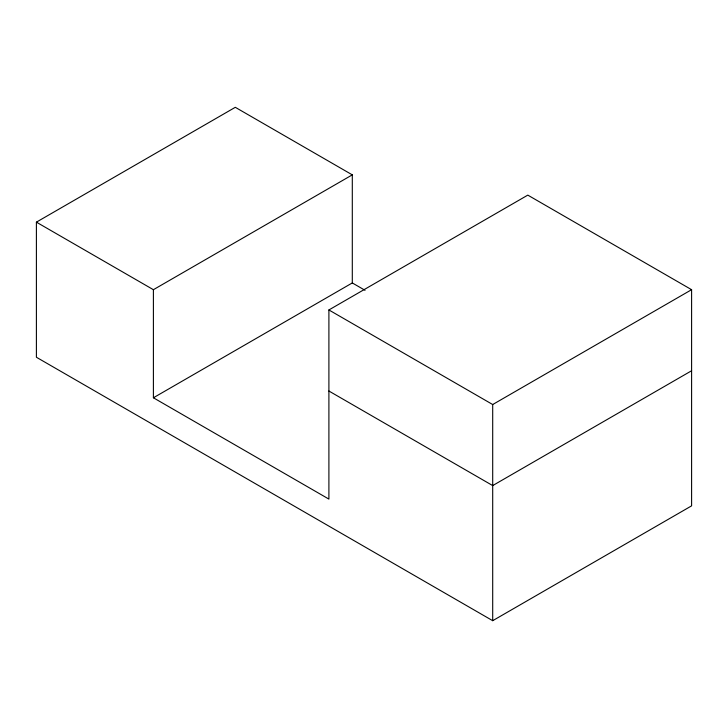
<?xml version="1.0" encoding="UTF-8"?>
<svg xmlns="http://www.w3.org/2000/svg" width="728" height="728" viewBox="0 0 728 728"><rect width="100%" height="100%" fill="white"/><g stroke="black" fill="none" stroke-linecap="round" stroke-linejoin="round"><path stroke-width="1.09" d="M153.399 397.779L328.901 499.099L328.901 309.955L527.8 195.122L691.6 289.689L691.6 505.851L492.701 620.693L36.4 357.248L36.4 222.149L235.299 107.307L352.297 174.857L352.297 282.937L153.399 397.779L153.399 289.699L352.297 174.857M328.901 309.955L492.701 404.531L691.6 289.689M691.6 370.752L492.701 485.585L328.901 391.018M352.297 282.937L365.046 290.299M36.4 222.149L153.399 289.699M492.701 404.531L492.701 620.693"/></g></svg>
